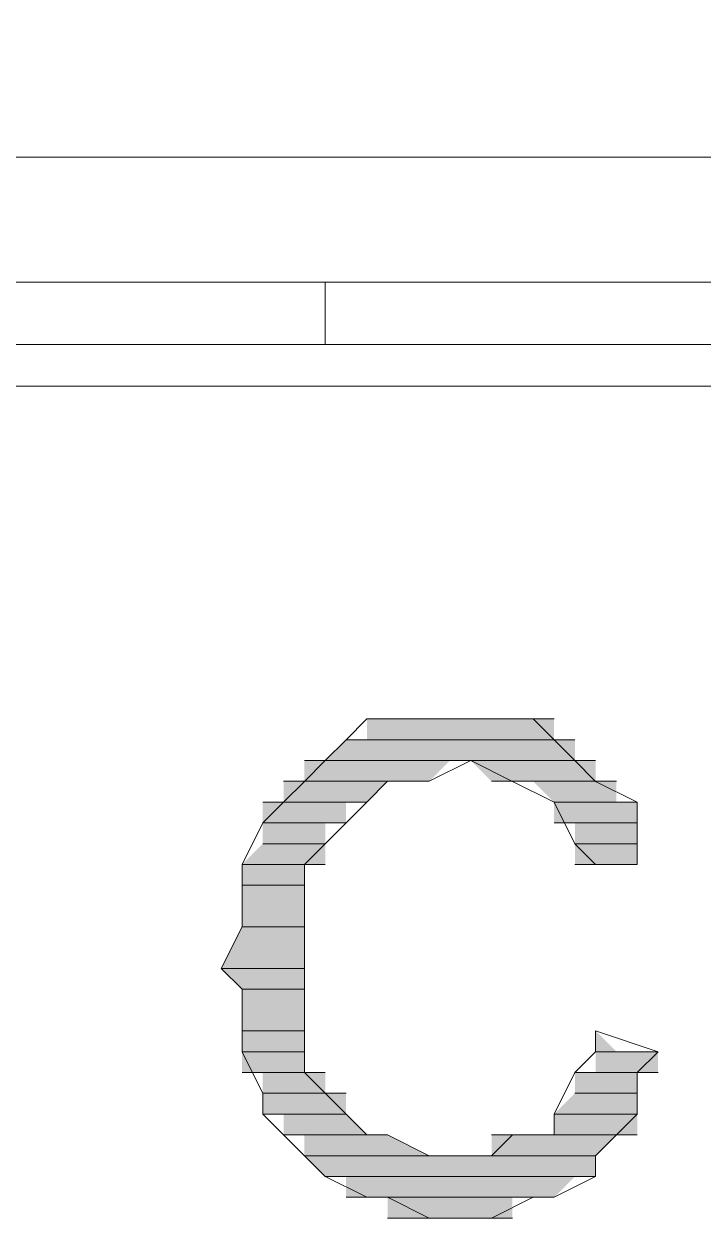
# Model space of a CAD drawing. Header units: millimetres. Extents: x 41 to 1635, y 11 to 1528.
# Drawn here: x 971.371 to 973.22, y 1109.243 to 1112.496 of the extents above; entities that cross this region are included whole.
import ezdxf

# ---------------------------------------------------------------- set-up
doc = ezdxf.new("R2010")
doc.units = ezdxf.units.MM
doc.header["$LTSCALE"] = 8
for name, color, linetype in [('Layer1', 3, 'CONTINUOUS'), ('PDF_Geometry', 7, 'CONTINUOUS'), ('PDF_Solid Fills', 7, 'CONTINUOUS')]:
    doc.layers.add(name, color=color, linetype=linetype)

# ---------------------------------------------------------------- blocks, each defined once
blk = doc.blocks.new('28SS211R')
at = {"layer": 'PDF_Geometry', "lineweight": 9}
for points in [[(27.879, -72.4423), (27.879, -86.4918), (15.3591, -86.4918)], [(15.3591, -86.1519), (28.219, -86.1519)], [(19.608, -86.6618), (19.608, -86.4918)], [(15.1325, -86.6618), (15.0759, -86.7751), (28.5022, -86.7751)], [(15.1325, -86.6618), (28.3889, -86.6618)], [(20.0045, -87.6815), (19.8912, -87.6815), (19.8346, -87.6815), (19.7213, -87.6815), (19.6646, -87.7382), (19.608, -87.7948)], [(20.0045, -87.7948), (20.1179, -87.8515), (20.2312, -87.9081), (20.2878, -88.0214), (20.3445, -88.0781), (20.4578, -88.0781), (20.4578, -87.9648), (20.4578, -87.9081), (20.3445, -87.8515), (20.2878, -87.7948), (20.2312, -87.7382), (20.1745, -87.6815), (20.0612, -87.6815), (20.0045, -87.6815)], [(19.608, -87.7948), (19.5513, -87.8515), (19.4947, -87.9081), (19.438, -87.9648), (19.3814, -88.0781), (19.3814, -88.1347), (19.3814, -88.248), (19.3247, -88.3613), (19.3814, -88.418), (19.3814, -88.5313), (19.3814, -88.5879), (19.438, -88.7013), (19.438, -88.7579), (19.4947, -88.8146), (19.5513, -88.8712)], [(19.9479, -88.8712), (19.8912, -88.8712), (19.7779, -88.8145), (19.7213, -88.8145), (19.6646, -88.7579), (19.608, -88.7012), (19.5513, -88.6446), (19.5513, -88.5879), (19.5513, -88.5313), (19.5513, -88.418), (19.5513, -88.3613), (19.5513, -88.248), (19.5513, -88.1347), (19.5513, -88.078), (19.608, -88.0214), (19.6646, -87.9647), (19.7213, -87.9081), (19.7779, -87.8514), (19.8912, -87.8514), (20.0045, -87.7948)], [(19.5513, -88.8712), (19.6079, -88.9278), (19.7213, -88.9845), (19.7779, -88.9845), (19.8912, -89.0411), (20.0045, -89.0411), (20.0612, -89.0411), (20.1745, -88.9845), (20.2311, -88.9845), (20.3444, -88.9278), (20.3444, -88.8712), (20.4011, -88.8145), (20.4577, -88.7579), (20.4577, -88.6446), (20.5144, -88.5879), (20.3444, -88.5313)], [(20.3444, -88.5313), (20.3444, -88.5879), (20.2878, -88.6446), (20.2311, -88.7579), (20.2311, -88.8145), (20.1178, -88.8145), (20.0612, -88.8712), (19.9479, -88.8712)]]:
    blk.add_lwpolyline(points, dxfattribs=at)
for points in [[(19.7779, -87.6815), (19.7213, -87.6815), (20.2311, -87.6815)], [(19.8346, -87.6815), (19.7779, -87.6815), (20.1745, -87.6815)], [(19.7779, -87.6815), (20.1745, -87.6815)], [(19.7779, -87.6815), (20.1745, -87.6815)], [(19.7779, -87.6815), (20.2311, -87.6815)], [(19.7779, -87.6815), (20.2311, -87.6815)], [(19.7779, -87.6815), (20.2311, -87.6815)], [(19.8912, -87.6815), (19.8346, -87.6815), (20.1178, -87.6815)], [(19.8346, -87.6815), (20.1178, -87.6815)], [(19.8346, -87.6815), (20.1178, -87.6815)], [(19.8346, -87.6815), (20.1745, -87.6815)], [(19.9479, -87.6815), (19.8912, -87.6815), (20.0045, -87.6815)], [(19.8912, -87.6815), (20.0612, -87.6815)], [(19.8912, -87.6815), (20.0612, -87.6815)], [(19.8912, -87.6815), (20.0612, -87.6815)], [(19.8912, -87.6815), (20.0612, -87.6815)], [(19.8912, -87.6815), (20.1178, -87.6815)], [(20.0045, -87.6815), (19.9479, -87.6815), (20.0045, -87.6815)], [(19.9479, -87.6815), (20.0045, -87.6815)], [(19.7213, -87.7381), (19.6646, -87.7381), (20.2878, -87.7381)], [(19.6646, -87.7381), (20.2878, -87.7381)], [(19.6646, -87.7381), (20.2878, -87.7381)], [(19.6646, -87.7381), (20.2878, -87.7381)], [(19.6646, -87.7381), (20.2878, -87.7381)], [(19.7213, -87.7381), (20.2311, -87.7381)], [(19.7213, -87.7381), (20.2311, -87.7381)], [(19.7213, -87.7381), (20.2878, -87.7381)], [(19.608, -87.7948), (19.5513, -87.7948), (20.3444, -87.7948)], [(19.5513, -87.7948), (20.3444, -87.7948)], [(19.5513, -87.7948), (20.3444, -87.7948)], [(19.5513, -87.7948), (19.9479, -87.7948)], [(19.5513, -87.7948), (20.0045, -87.7948), (19.9479, -87.7948)], [(19.5513, -87.7948), (19.9479, -87.7948)], [(19.5513, -87.7948), (19.9479, -87.7948)], [(19.608, -87.7948), (20.3444, -87.7948)], [(19.608, -87.7948), (20.3444, -87.7948)], [(19.608, -87.7948), (20.3444, -87.7948)], [(19.608, -87.7948), (20.3444, -87.7948)], [(19.608, -87.7948), (20.3444, -87.7948)], [(19.608, -87.7948), (20.3444, -87.7948)], [(19.608, -87.7948), (20.3444, -87.7948)], [(20.0045, -87.7948), (20.3445, -87.7948)], [(20.0045, -87.7948), (20.3445, -87.7948)], [(20.0045, -87.7948), (20.3445, -87.7948)], [(20.0045, -87.7948), (20.3445, -87.7948)], [(19.5513, -87.8514), (19.4946, -87.8514), (19.7779, -87.8514)], [(19.4946, -87.8514), (19.7779, -87.8514)], [(19.4946, -87.8514), (19.7779, -87.8514)], [(19.5513, -87.8514), (19.8912, -87.8514)], [(19.5513, -87.8514), (19.8912, -87.8514)], [(19.5513, -87.8514), (19.8346, -87.8514)], [(19.5513, -87.8514), (19.8912, -87.8514), (19.8346, -87.8514)], [(19.5513, -87.8514), (19.8346, -87.8514)], [(19.5513, -87.8514), (19.8346, -87.8514)], [(19.5513, -87.8514), (19.7779, -87.8514)], [(19.5513, -87.8514), (19.8346, -87.8514), (19.7779, -87.8514)], [(19.5513, -87.8514), (19.7779, -87.8514)], [(19.5513, -87.8514), (19.7779, -87.8514)], [(19.5513, -87.8514), (19.7779, -87.8514)], [(19.5513, -87.8514), (19.7779, -87.8514)], [(19.5513, -87.8514), (19.7779, -87.8514)], [(19.5513, -87.8514), (19.7779, -87.8514)], [(19.5513, -87.8514), (19.7779, -87.8514)], [(20.0612, -87.8514), (20.3445, -87.8514)], [(20.0612, -87.8514), (20.3445, -87.8514)], [(20.0612, -87.8514), (20.4011, -87.8514)], [(20.0612, -87.8514), (20.4011, -87.8514)], [(20.0612, -87.8514), (20.4011, -87.8514)], [(20.0612, -87.8514), (20.4011, -87.8514)], [(20.1178, -87.8514), (20.4011, -87.8514)], [(20.1178, -87.8514), (20.4011, -87.8514)], [(20.1178, -87.8514), (20.4011, -87.8514)], [(20.1178, -87.8514), (20.4011, -87.8514)], [(20.1178, -87.8514), (20.4011, -87.8514)], [(20.1178, -87.8514), (20.4011, -87.8514)], [(20.1178, -87.8514), (20.4011, -87.8514)], [(20.1178, -87.8514), (20.4011, -87.8514)], [(20.1745, -87.8514), (20.4011, -87.8514)], [(20.1745, -87.8514), (20.4011, -87.8514)], [(20.1745, -87.8514), (20.4011, -87.8514)], [(20.1745, -87.8514), (20.4011, -87.8514)], [(19.4946, -87.9081), (19.438, -87.9081), (19.6646, -87.9081)], [(19.438, -87.9081), (19.6646, -87.9081)], [(19.438, -87.9081), (19.6646, -87.9081)], [(19.438, -87.9081), (19.6646, -87.9081)], [(19.438, -87.9081), (19.6646, -87.9081)], [(19.4946, -87.9081), (19.7213, -87.9081)], [(19.4946, -87.9081), (19.7213, -87.9081)], [(19.4946, -87.9081), (19.7213, -87.9081)], [(19.4946, -87.9081), (19.7213, -87.9081)], [(19.4946, -87.9081), (19.7213, -87.9081)], [(19.4946, -87.9081), (19.7213, -87.9081)], [(19.4946, -87.9081), (19.7213, -87.9081)], [(19.4946, -87.9081), (19.7213, -87.9081)], [(19.4946, -87.9081), (19.7213, -87.9081)], [(19.4946, -87.9081), (19.7213, -87.9081)], [(19.4946, -87.9081), (19.6646, -87.9081)], [(19.4946, -87.9081), (19.7213, -87.9081), (19.6646, -87.9081)], [(19.4946, -87.9081), (19.6646, -87.9081)], [(19.4946, -87.9081), (19.6646, -87.9081)], [(19.4946, -87.9081), (19.6646, -87.9081)], [(19.4946, -87.9081), (19.6646, -87.9081)], [(19.4946, -87.9081), (19.6646, -87.9081)], [(20.2311, -87.9081), (20.4011, -87.9081)], [(20.2311, -87.9081), (20.4011, -87.9081)], [(20.2311, -87.9081), (20.4577, -87.9081)], [(20.2311, -87.9081), (20.4577, -87.9081)], [(20.2311, -87.9081), (20.4577, -87.9081)], [(20.2311, -87.9081), (20.4577, -87.9081)], [(20.2311, -87.9081), (20.4577, -87.9081)], [(20.2311, -87.9081), (20.4577, -87.9081)], [(20.2311, -87.9081), (20.4577, -87.9081)], [(20.2311, -87.9081), (20.4577, -87.9081)], [(20.2311, -87.9081), (20.4577, -87.9081)], [(20.2311, -87.9081), (20.4577, -87.9081)], [(20.2311, -87.9081), (20.4577, -87.9081)], [(20.2311, -87.9081), (20.4577, -87.9081)], [(20.2311, -87.9081), (20.4577, -87.9081)], [(20.2311, -87.9081), (20.4577, -87.9081)], [(20.2311, -87.9081), (20.4577, -87.9081)], [(20.2311, -87.9081), (20.4577, -87.9081)], [(20.2311, -87.9081), (20.4577, -87.9081)], [(20.2311, -87.9081), (20.4577, -87.9081)], [(20.2311, -87.9081), (20.4577, -87.9081)], [(20.2311, -87.9081), (20.4577, -87.9081)], [(19.438, -87.9648), (19.6646, -87.9648)], [(19.438, -87.9648), (19.6646, -87.9648)], [(19.438, -87.9648), (19.6646, -87.9648)], [(19.438, -87.9648), (19.6646, -87.9648)], [(19.438, -87.9648), (19.608, -87.9648)], [(19.438, -87.9648), (19.6646, -87.9648), (19.608, -87.9648)], [(19.438, -87.9648), (19.608, -87.9648)], [(19.438, -87.9648), (19.608, -87.9648)], [(19.438, -87.9648), (19.608, -87.9648)], [(19.438, -87.9648), (19.608, -87.9648)], [(19.438, -87.9648), (19.608, -87.9648)], [(19.438, -87.9648), (19.608, -87.9648)], [(20.2311, -87.9648), (20.4577, -87.9648)], [(20.2311, -87.9648), (20.4577, -87.9648)], [(20.2311, -87.9648), (20.4577, -87.9648)], [(20.2311, -87.9648), (20.4577, -87.9648)], [(20.2878, -87.9648), (20.4577, -87.9648)], [(20.2878, -87.9648), (20.4577, -87.9648)], [(20.2878, -87.9648), (20.4577, -87.9648)], [(20.2878, -87.9648), (20.4577, -87.9648)], [(20.2878, -87.9648), (20.4577, -87.9648)], [(20.2878, -87.9648), (20.4577, -87.9648)], [(20.2878, -87.9648), (20.4577, -87.9648)], [(20.2878, -87.9648), (20.4577, -87.9648)], [(19.438, -88.0214), (19.608, -88.0214)], [(19.438, -88.0214), (19.608, -88.0214)], [(19.438, -88.0214), (19.608, -88.0214)], [(19.438, -88.0214), (19.608, -88.0214)], [(19.438, -88.0214), (19.608, -88.0214)], [(19.438, -88.0214), (19.608, -88.0214)], [(19.438, -88.0214), (19.608, -88.0214)], [(19.438, -88.0214), (19.608, -88.0214)], [(19.438, -88.0214), (19.608, -88.0214)], [(19.438, -88.0214), (19.608, -88.0214)], [(20.2878, -88.0214), (20.4577, -88.0214)], [(20.2878, -88.0214), (20.4577, -88.0214)], [(20.2878, -88.0214), (20.4577, -88.0214)], [(20.2878, -88.0214), (20.4577, -88.0214)], [(20.2878, -88.0214), (20.4577, -88.0214)], [(20.2878, -88.0214), (20.4577, -88.0214)], [(20.2878, -88.0214), (20.4577, -88.0214)], [(20.2878, -88.0214), (20.4577, -88.0214)], [(20.2878, -88.0214), (20.4577, -88.0214)], [(20.2878, -88.0214), (20.4577, -88.0214)], [(19.3814, -88.0781), (19.5513, -88.0781)], [(19.3814, -88.0781), (19.608, -88.0781), (19.5513, -88.0781)], [(19.3814, -88.0781), (19.5513, -88.0781)], [(19.3814, -88.0781), (19.5513, -88.0781)], [(19.3814, -88.0781), (19.5513, -88.0781)], [(19.3814, -88.0781), (19.5513, -88.0781)], [(19.3814, -88.0781), (19.5513, -88.0781)], [(19.3814, -88.0781), (19.5513, -88.0781)], [(19.3814, -88.0781), (19.5513, -88.0781)], [(19.3814, -88.0781), (19.5513, -88.0781)], [(19.3814, -88.0781), (19.5513, -88.0781)], [(19.3814, -88.0781), (19.5513, -88.0781)], [(19.3814, -88.0781), (19.5513, -88.0781)], [(19.3814, -88.0781), (19.5513, -88.0781)], [(19.3814, -88.0781), (19.5513, -88.0781)], [(19.3814, -88.0781), (19.5513, -88.0781)], [(19.3814, -88.0781), (19.5513, -88.0781)], [(19.3814, -88.0781), (19.5513, -88.0781)], [(20.2878, -88.0781), (20.4577, -88.0781)], [(20.2878, -88.0781), (20.4577, -88.0781)], [(20.2878, -88.0781), (20.4577, -88.0781)], [(20.2878, -88.0781), (20.4577, -88.0781)], [(20.2878, -88.0781), (20.4577, -88.0781)], [(20.2878, -88.0781), (20.4577, -88.0781)], [(20.2878, -88.0781), (20.4011, -88.0781)], [(20.2878, -88.0781), (20.4577, -88.0781), (20.4011, -88.0781)], [(20.3444, -88.0781), (20.3444, -88.0781)], [(20.3444, -88.0781), (20.4011, -88.0781), (20.3444, -88.0781)], [(20.3444, -88.0781), (20.3444, -88.0781)], [(20.3444, -88.0781), (20.3444, -88.0781)], [(20.3444, -88.0781), (20.3444, -88.0781)], [(20.3444, -88.0781), (20.3444, -88.0781)], [(20.3444, -88.0781), (20.3444, -88.0781)], [(20.3444, -88.0781), (20.3444, -88.0781)], [(20.3444, -88.0781), (20.3444, -88.0781)], [(19.3814, -88.1347), (19.5513, -88.1347)], [(19.3814, -88.1347), (19.5513, -88.1347)], [(19.3814, -88.1347), (19.5513, -88.1347)], [(19.3814, -88.1347), (19.5513, -88.1347)], [(19.3814, -88.1347), (19.5513, -88.1347)], [(19.3814, -88.1347), (19.5513, -88.1347)], [(19.3814, -88.1347), (19.5513, -88.1347)], [(19.3814, -88.1347), (19.5513, -88.1347)], [(19.3814, -88.1347), (19.5513, -88.1347)], [(19.3814, -88.1347), (19.5513, -88.1347)], [(19.3814, -88.1347), (19.5513, -88.1347)], [(19.3814, -88.1347), (19.5513, -88.1347)], [(19.3814, -88.1347), (19.5513, -88.1347)], [(19.3814, -88.1347), (19.5513, -88.1347)], [(19.3814, -88.248), (19.5513, -88.248)], [(19.3814, -88.248), (19.5513, -88.248)], [(19.3814, -88.248), (19.5513, -88.248)], [(19.3814, -88.248), (19.5513, -88.248)], [(19.3814, -88.248), (19.5513, -88.248)], [(19.3814, -88.248), (19.5513, -88.248)], [(19.3814, -88.248), (19.5513, -88.248)], [(19.3814, -88.248), (19.5513, -88.248)], [(19.3814, -88.248), (19.5513, -88.248)], [(19.3814, -88.248), (19.5513, -88.248)], [(19.3247, -88.3613), (19.5513, -88.3613)], [(19.3247, -88.3613), (19.5513, -88.3613)], [(19.3247, -88.3613), (19.5513, -88.3613)], [(19.3247, -88.3613), (19.5513, -88.3613)], [(19.3247, -88.3613), (19.5513, -88.3613)], [(19.3247, -88.3613), (19.5513, -88.3613)], [(19.3247, -88.3613), (19.5513, -88.3613)], [(19.3247, -88.3613), (19.5513, -88.3613)], [(19.3247, -88.3613), (19.5513, -88.3613)], [(19.3247, -88.3613), (19.5513, -88.3613)], [(19.3247, -88.3613), (19.5513, -88.3613)], [(19.3247, -88.3613), (19.5513, -88.3613)], [(19.3814, -88.418), (19.5513, -88.418)], [(19.3814, -88.418), (19.5513, -88.418)], [(19.3814, -88.418), (19.5513, -88.418)], [(19.3814, -88.418), (19.5513, -88.418)], [(19.3814, -88.418), (19.5513, -88.418)], [(19.3814, -88.418), (19.5513, -88.418)], [(19.3814, -88.5313), (19.5513, -88.5313)], [(19.3814, -88.5313), (19.5513, -88.5313)], [(19.3814, -88.5313), (19.5513, -88.5313)], [(19.3814, -88.5313), (19.5513, -88.5313)], [(19.3814, -88.5313), (19.5513, -88.5313)], [(19.3814, -88.5313), (19.5513, -88.5313)], [(19.3814, -88.5313), (19.5513, -88.5313)], [(19.3814, -88.5313), (19.5513, -88.5313)], [(19.3814, -88.5313), (19.5513, -88.5313)], [(19.3814, -88.5313), (19.5513, -88.5313)], [(19.3814, -88.5879), (19.5513, -88.5879)], [(19.3814, -88.5879), (19.5513, -88.5879)], [(19.3814, -88.5879), (19.5513, -88.5879)], [(19.3814, -88.5879), (19.5513, -88.5879)], [(19.3814, -88.5879), (19.5513, -88.5879)], [(19.3814, -88.5879), (19.5513, -88.5879)], [(19.3814, -88.5879), (19.5513, -88.5879)], [(19.3814, -88.5879), (19.5513, -88.5879)], [(19.3814, -88.5879), (19.5513, -88.5879)], [(19.3814, -88.5879), (19.5513, -88.5879)], [(19.3814, -88.5879), (19.5513, -88.5879)], [(19.3814, -88.5879), (19.5513, -88.5879)], [(19.3814, -88.5879), (19.5513, -88.5879)], [(19.3814, -88.5879), (19.5513, -88.5879)], [(19.3814, -88.5879), (19.5513, -88.5879)], [(19.3814, -88.5879), (19.5513, -88.5879)], [(19.3814, -88.5879), (19.5513, -88.5879)], [(19.3814, -88.5879), (19.5513, -88.5879)], [(20.3444, -88.5879), (20.4577, -88.5879)], [(20.3444, -88.5879), (20.4577, -88.5879)], [(20.3444, -88.5879), (20.5144, -88.5879)], [(20.3444, -88.5879), (20.5144, -88.5879)], [(20.3444, -88.5879), (20.5144, -88.5879)], [(20.3444, -88.5879), (20.5144, -88.5879)], [(20.3444, -88.5879), (20.5144, -88.5879)], [(20.3444, -88.5879), (20.5144, -88.5879)], [(20.3444, -88.5879), (20.5144, -88.5879)], [(20.3444, -88.5879), (20.5144, -88.5879)], [(20.3444, -88.5879), (20.5144, -88.5879)], [(20.3444, -88.5879), (20.5144, -88.5879)], [(20.3444, -88.5879), (20.5144, -88.5879)], [(20.3444, -88.5879), (20.5144, -88.5879)], [(20.3444, -88.5879), (20.5144, -88.5879)], [(20.3444, -88.5879), (20.5144, -88.5879)], [(20.3444, -88.5879), (20.5144, -88.5879)], [(20.3444, -88.5879), (20.5144, -88.5879)], [(19.3814, -88.6446), (19.5513, -88.6446)], [(19.3814, -88.6446), (19.5513, -88.6446)], [(19.3814, -88.6446), (19.608, -88.6446)], [(19.3814, -88.6446), (19.608, -88.6446)], [(19.438, -88.6446), (19.608, -88.6446)], [(19.438, -88.6446), (19.608, -88.6446)], [(19.438, -88.6446), (19.608, -88.6446)], [(19.438, -88.6446), (19.608, -88.6446)], [(19.438, -88.6446), (19.608, -88.6446)], [(19.438, -88.6446), (19.608, -88.6446)], [(20.3444, -88.6446), (20.2878, -88.6446), (20.5144, -88.6446)], [(20.2878, -88.6446), (20.4577, -88.6446)], [(20.2878, -88.6446), (20.5144, -88.6446), (20.4577, -88.6446)], [(20.2878, -88.6446), (20.4577, -88.6446)], [(20.2878, -88.6446), (20.4577, -88.6446)], [(20.2878, -88.6446), (20.4577, -88.6446)], [(20.2878, -88.6446), (20.4577, -88.6446)], [(20.2878, -88.6446), (20.4577, -88.6446)], [(20.2878, -88.6446), (20.4577, -88.6446)], [(20.3444, -88.6446), (20.5144, -88.6446)], [(19.438, -88.7012), (19.608, -88.7012)], [(19.438, -88.7012), (19.608, -88.7012)], [(19.438, -88.7012), (19.608, -88.7012)], [(19.438, -88.7012), (19.608, -88.7012)], [(19.438, -88.7012), (19.608, -88.7012)], [(19.438, -88.7012), (19.608, -88.7012)], [(19.438, -88.7012), (19.608, -88.7012)], [(19.438, -88.7012), (19.608, -88.7012)], [(19.438, -88.7012), (19.608, -88.7012)], [(19.438, -88.7012), (19.608, -88.7012)], [(19.438, -88.7012), (19.6646, -88.7012)], [(19.438, -88.7012), (19.6646, -88.7012)], [(20.2878, -88.7012), (20.4577, -88.7012)], [(20.2878, -88.7012), (20.4577, -88.7012)], [(20.2878, -88.7012), (20.4577, -88.7012)], [(20.2878, -88.7012), (20.4577, -88.7012)], [(20.2878, -88.7012), (20.4577, -88.7012)], [(20.2878, -88.7012), (20.4577, -88.7012)], [(20.2878, -88.7012), (20.4577, -88.7012)], [(20.2878, -88.7012), (20.4577, -88.7012)], [(20.2878, -88.7012), (20.4577, -88.7012)], [(20.2878, -88.7012), (20.4577, -88.7012)], [(20.2878, -88.7012), (20.4577, -88.7012)], [(20.2878, -88.7012), (20.4577, -88.7012)], [(19.438, -88.7579), (19.6646, -88.7579)], [(19.438, -88.7579), (19.6646, -88.7579)], [(19.438, -88.7579), (19.6646, -88.7579)], [(19.438, -88.7579), (19.6646, -88.7579)], [(19.438, -88.7579), (19.6646, -88.7579)], [(19.438, -88.7579), (19.6646, -88.7579)], [(19.438, -88.7579), (19.6646, -88.7579)], [(19.438, -88.7579), (19.6646, -88.7579)], [(19.438, -88.7579), (19.6646, -88.7579)], [(19.438, -88.7579), (19.6646, -88.7579)], [(19.438, -88.7579), (19.6646, -88.7579)], [(19.438, -88.7579), (19.6646, -88.7579)], [(19.438, -88.7579), (19.6646, -88.7579)], [(19.438, -88.7579), (19.6646, -88.7579)], [(20.2311, -88.7579), (20.4577, -88.7579)], [(20.2311, -88.7579), (20.4577, -88.7579)], [(20.2311, -88.7579), (20.4577, -88.7579)], [(20.2311, -88.7579), (20.4577, -88.7579)], [(20.2311, -88.7579), (20.4577, -88.7579)], [(20.2311, -88.7579), (20.4577, -88.7579)], [(20.2311, -88.7579), (20.4577, -88.7579)], [(20.2311, -88.7579), (20.4577, -88.7579)], [(20.2311, -88.7579), (20.4577, -88.7579)], [(20.2311, -88.7579), (20.4577, -88.7579)], [(20.2311, -88.7579), (20.4577, -88.7579)], [(20.2311, -88.7579), (20.4577, -88.7579)], [(20.2311, -88.7579), (20.4577, -88.7579)], [(20.2311, -88.7579), (20.4577, -88.7579)], [(19.4946, -88.8145), (19.7213, -88.8145)], [(19.4946, -88.8145), (19.7213, -88.8145)], [(19.4946, -88.8145), (19.7213, -88.8145)], [(19.4946, -88.8145), (19.7213, -88.8145)], [(19.4946, -88.8145), (19.7213, -88.8145)], [(19.4946, -88.8145), (19.7213, -88.8145)], [(19.4946, -88.8145), (19.7213, -88.8145)], [(19.4946, -88.8145), (19.7213, -88.8145)], [(19.4946, -88.8145), (19.7213, -88.8145)], [(19.4946, -88.8145), (19.7213, -88.8145)], [(19.4946, -88.8145), (19.7213, -88.8145)], [(19.4946, -88.8145), (19.7213, -88.8145)], [(19.4946, -88.8145), (19.7779, -88.8145)], [(19.4946, -88.8145), (19.7779, -88.8145)], [(19.4946, -88.8145), (19.7779, -88.8145)], [(19.4946, -88.8145), (19.7779, -88.8145)], [(19.5513, -88.8145), (19.7779, -88.8145)], [(19.5513, -88.8145), (19.7779, -88.8145)], [(19.5513, -88.8145), (19.7779, -88.8145)], [(19.5513, -88.8145), (19.7779, -88.8145)], [(19.5513, -88.8145), (19.7779, -88.8145)], [(19.5513, -88.8145), (19.7779, -88.8145)], [(19.5513, -88.8145), (19.7779, -88.8145)], [(19.5513, -88.8145), (19.7779, -88.8145)], [(19.5513, -88.8145), (19.7779, -88.8145)], [(19.5513, -88.8145), (19.7779, -88.8145)], [(20.1178, -88.8145), (20.0612, -88.8145), (20.4011, -88.8145)], [(20.1745, -88.8145), (20.1178, -88.8145), (20.4011, -88.8145)], [(20.1178, -88.8145), (20.4011, -88.8145)], [(20.1178, -88.8145), (20.4011, -88.8145)], [(20.1178, -88.8145), (20.4011, -88.8145)], [(20.1178, -88.8145), (20.4011, -88.8145)], [(20.1178, -88.8145), (20.4011, -88.8145)], [(20.1178, -88.8145), (20.4011, -88.8145)], [(20.1178, -88.8145), (20.4011, -88.8145)], [(20.1178, -88.8145), (20.4011, -88.8145)], [(20.1178, -88.8145), (20.4011, -88.8145)], [(20.2311, -88.8145), (20.1745, -88.8145), (20.4011, -88.8145)], [(20.1745, -88.8145), (20.4011, -88.8145)], [(20.1745, -88.8145), (20.4011, -88.8145)], [(20.1745, -88.8145), (20.4011, -88.8145)], [(20.1745, -88.8145), (20.4011, -88.8145)], [(20.1745, -88.8145), (20.4011, -88.8145)], [(20.1745, -88.8145), (20.4011, -88.8145)], [(20.1745, -88.8145), (20.4011, -88.8145)], [(20.2311, -88.8145), (20.4577, -88.8145)], [(20.2311, -88.8145), (20.4577, -88.8145)], [(20.2311, -88.8145), (20.4577, -88.8145)], [(20.2311, -88.8145), (20.4577, -88.8145)], [(20.2311, -88.8145), (20.4577, -88.8145)], [(20.2311, -88.8145), (20.4577, -88.8145)], [(20.2311, -88.8145), (20.4577, -88.8145), (20.4011, -88.8145)], [(19.5513, -88.8712), (19.8912, -88.8712)], [(19.5513, -88.8712), (19.8912, -88.8712)], [(19.5513, -88.8712), (19.8912, -88.8712)], [(19.5513, -88.8712), (19.8912, -88.8712)], [(19.5513, -88.8712), (19.9479, -88.8712)], [(19.5513, -88.8712), (19.9479, -88.8712)], [(19.5513, -88.8712), (20.3444, -88.8712)], [(19.5513, -88.8712), (20.3444, -88.8712)], [(19.5513, -88.8712), (20.3444, -88.8712)], [(19.5513, -88.8712), (20.3444, -88.8712)], [(19.5513, -88.8712), (20.3444, -88.8712)], [(19.5513, -88.8712), (20.3444, -88.8712)], [(20.0045, -88.8712), (19.9479, -88.8712), (20.3445, -88.8712)], [(20.0612, -88.8712), (20.0045, -88.8712), (20.3445, -88.8712)], [(20.0045, -88.8712), (20.3445, -88.8712)], [(20.0612, -88.8712), (20.3445, -88.8712)], [(20.0612, -88.8712), (20.3445, -88.8712)], [(20.0612, -88.8712), (20.3445, -88.8712)], [(19.608, -88.9278), (20.3444, -88.9278)], [(19.608, -88.9278), (20.3444, -88.9278)], [(19.608, -88.9278), (20.2878, -88.9278)], [(19.608, -88.9278), (20.3444, -88.9278), (20.2878, -88.9278)], [(19.608, -88.9278), (20.2878, -88.9278)], [(19.608, -88.9278), (20.2878, -88.9278)], [(19.608, -88.9278), (20.2878, -88.9278)], [(19.608, -88.9278), (20.2878, -88.9278)], [(19.608, -88.9278), (20.2878, -88.9278)], [(19.608, -88.9278), (20.2878, -88.9278)], [(19.6646, -88.9845), (20.2311, -88.9845)], [(19.6646, -88.9845), (20.2311, -88.9845)], [(19.7213, -88.9845), (20.2311, -88.9845)], [(19.7213, -88.9845), (20.2311, -88.9845)], [(19.7213, -88.9845), (20.2311, -88.9845)], [(19.7213, -88.9845), (20.2311, -88.9845)], [(19.7213, -88.9845), (20.1745, -88.9845)], [(19.7213, -88.9845), (20.2311, -88.9845), (20.1745, -88.9845)], [(19.7779, -88.9845), (20.1178, -88.9845)], [(19.7779, -88.9845), (20.1745, -88.9845), (20.1178, -88.9845)], [(19.7779, -88.9845), (20.1178, -88.9845)], [(19.7779, -88.9845), (20.1178, -88.9845)], [(19.7779, -88.9845), (20.1178, -88.9845)], [(19.7779, -88.9845), (20.1178, -88.9845)], [(19.7779, -89.0411), (20.0612, -89.0411)], [(19.7779, -89.0411), (20.1178, -89.0411), (20.0612, -89.0411)], [(19.8346, -89.0411), (20.0612, -89.0411)], [(19.8346, -89.0411), (20.0612, -89.0411)], [(19.8346, -89.0411), (20.0612, -89.0411)], [(19.8346, -89.0411), (20.0612, -89.0411)], [(19.8912, -89.0411), (20.0045, -89.0411)], [(19.8912, -89.0411), (20.0612, -89.0411), (20.0045, -89.0411)], [(19.9479, -89.0411), (20.0045, -89.0411)], [(19.9479, -89.0411), (20.0045, -89.0411)], [(20.0045, -89.0411), (20.0045, -89.0411)]]:
    blk.add_lwpolyline(points, close=True, dxfattribs=at)
at = {"layer": 'PDF_Solid Fills', "lineweight": 9, "transparency": 33554559}
for points in [[(19.7213, -87.6815), (19.7213, -87.7382), (20.2311, -87.7382)], [(19.7213, -87.6815), (20.2311, -87.6815), (20.2311, -87.7382)], [(19.6646, -87.7381), (19.608, -87.7948), (20.2878, -87.7948)], [(19.6646, -87.7381), (20.2878, -87.7381), (20.2878, -87.7948)], [(19.5513, -87.7948), (19.5513, -87.8515), (19.8912, -87.8515)], [(19.5513, -87.7948), (19.9479, -87.7948), (19.8912, -87.8515)], [(20.0045, -87.7948), (20.0612, -87.8515), (20.3445, -87.8515)], [(20.0045, -87.7948), (20.3445, -87.7948), (20.3445, -87.8515)], [(19.4946, -87.8514), (19.4946, -87.9081), (19.7213, -87.9081)], [(19.4946, -87.8514), (19.7779, -87.8514), (19.7213, -87.9081)], [(20.1745, -87.8514), (20.2311, -87.9081), (20.4011, -87.9081)], [(20.1745, -87.8514), (20.4011, -87.8514), (20.4011, -87.9081)], [(19.438, -87.9081), (19.438, -87.9648), (19.6646, -87.9648)], [(19.438, -87.9081), (19.6646, -87.9081), (19.6646, -87.9648)], [(20.2311, -87.9081), (20.2311, -87.9648), (20.4577, -87.9648)], [(20.2311, -87.9081), (20.4577, -87.9081), (20.4577, -87.9648)], [(19.438, -87.9648), (19.438, -88.0214), (19.608, -88.0214)], [(19.438, -87.9648), (19.608, -87.9648), (19.608, -88.0214)], [(20.2878, -87.9648), (20.2878, -88.0214), (20.4577, -88.0214)], [(20.2878, -87.9648), (20.4577, -87.9648), (20.4577, -88.0214)], [(19.438, -88.0214), (19.3813, -88.0781), (19.608, -88.0781)], [(19.438, -88.0214), (19.608, -88.0214), (19.608, -88.0781)], [(20.2878, -88.0214), (20.2878, -88.0781), (20.4577, -88.0781)], [(20.2878, -88.0214), (20.4577, -88.0214), (20.4577, -88.0781)], [(19.3814, -88.0781), (19.3814, -88.1347), (19.5513, -88.1347)], [(19.3814, -88.0781), (19.5513, -88.0781), (19.5513, -88.1347)], [(19.3814, -88.1347), (19.3814, -88.248), (19.5513, -88.248)], [(19.3814, -88.1347), (19.5513, -88.1347), (19.5513, -88.248)], [(19.3814, -88.248), (19.3247, -88.3613), (19.5513, -88.3613)], [(19.3814, -88.248), (19.5513, -88.248), (19.5513, -88.3613)], [(19.3247, -88.3613), (19.3814, -88.418), (19.5513, -88.418)], [(19.3247, -88.3613), (19.5513, -88.3613), (19.5513, -88.418)], [(19.3814, -88.418), (19.3814, -88.4746), (19.5513, -88.4746)], [(19.3814, -88.418), (19.5513, -88.418), (19.5513, -88.4746)], [(19.3814, -88.4746), (19.3814, -88.5313), (19.5513, -88.5313)], [(19.3814, -88.4746), (19.5513, -88.4746), (19.5513, -88.5313)], [(19.3814, -88.5313), (19.3814, -88.5879), (19.5513, -88.5879)], [(19.3814, -88.5313), (19.5513, -88.5313), (19.5513, -88.5879)], [(20.3444, -88.5313), (20.3444, -88.5879), (20.4011, -88.5879)], [(19.3814, -88.5879), (19.3814, -88.6446), (19.5513, -88.6446)], [(19.3814, -88.5879), (19.5513, -88.5879), (19.5513, -88.6446)], [(20.3444, -88.5879), (20.3444, -88.6446), (20.5144, -88.6446)], [(20.3444, -88.5879), (20.5144, -88.5879), (20.5144, -88.6446)], [(19.438, -88.6446), (19.438, -88.7012), (19.608, -88.7012)], [(19.438, -88.6446), (19.608, -88.6446), (19.608, -88.7012)], [(20.2878, -88.6446), (20.2878, -88.7012), (20.4577, -88.7012)], [(20.2878, -88.6446), (20.4577, -88.6446), (20.4577, -88.7012)], [(19.438, -88.7012), (19.438, -88.7579), (19.6646, -88.7579)], [(19.438, -88.7012), (19.6646, -88.7012), (19.6646, -88.7579)], [(20.2878, -88.7012), (20.2311, -88.7579), (20.4577, -88.7579)], [(20.2878, -88.7012), (20.4577, -88.7012), (20.4577, -88.7579)], [(19.4946, -88.7579), (19.4946, -88.8145), (19.7213, -88.8145)], [(19.4946, -88.7579), (19.6646, -88.7579), (19.7213, -88.8145)], [(20.2311, -88.7579), (20.2311, -88.8145), (20.4577, -88.8145)], [(20.2311, -88.7579), (20.4577, -88.7579), (20.4577, -88.8145)], [(19.5513, -88.8145), (19.5513, -88.8712), (19.8912, -88.8712)], [(19.5513, -88.8145), (19.7779, -88.8145), (19.8912, -88.8712)], [(20.0612, -88.8145), (20.0612, -88.8712), (20.3445, -88.8712)], [(20.0612, -88.8145), (20.4011, -88.8145), (20.3445, -88.8712)], [(19.5513, -88.8712), (19.6079, -88.9278), (20.3444, -88.9278)], [(19.5513, -88.8712), (20.3444, -88.8712), (20.3444, -88.9278)], [(19.6646, -88.9278), (19.6646, -88.9845), (20.2311, -88.9845)], [(19.6646, -88.9278), (20.2878, -88.9278), (20.2311, -88.9845)], [(19.7779, -88.9845), (19.7779, -89.0411), (20.1178, -89.0411)], [(19.7779, -88.9845), (20.1178, -88.9845), (20.1178, -89.0411)]]:
    blk.add_solid(points, dxfattribs=at)

msp = doc.modelspace()

# ---------------------------------------------------------------- block references
at = {"layer": 'Layer1'}
msp.add_blockref('28SS211R', (952.5833, 1198.284), dxfattribs=at)

doc.saveas('drawing.dxf')
